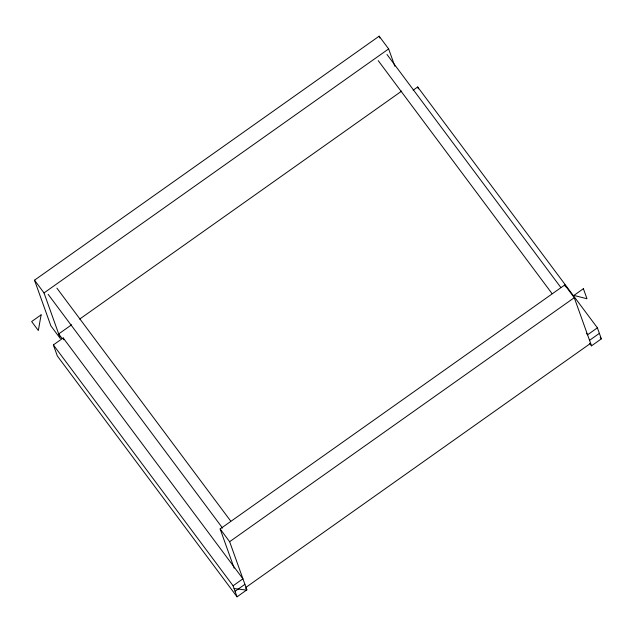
<?xml version="1.0" encoding="UTF-8"?>
<svg xmlns="http://www.w3.org/2000/svg" width="633" height="633" viewBox="0 0 633 633"><rect width="100%" height="100%" fill="white"/><g stroke="black" fill="none" stroke-linecap="round" stroke-linejoin="round"><path stroke-width="0.95" d="M34.514 280.19L44.009 292.921L60.357 338.576L50.862 325.845L34.514 280.19L379.151 36.184L388.646 48.915L394.857 66.259M44.009 292.921L388.646 48.915M71.608 324.792L58.695 333.931L62.24 338.687M79.679 319.079L401.718 91.065M237.043 596.816L57.326 355.96L53.37 344.922L63.205 337.959L242.922 578.815L233.086 585.778L237.043 596.816L246.878 589.853L229.637 541.698L220.134 528.966L564.771 284.953L574.273 297.684L591.515 345.84L601.35 338.877L597.402 327.839L417.685 86.982L413.143 90.203M229.637 541.698L574.273 297.684M597.402 327.839L587.559 334.81L586.38 333.219M235.065 591.301L244.9 584.338M589.537 340.325L599.372 333.362M245.976 587.345L590.613 343.331M234.075 588.54L246.514 590.114M600.171 337.294L601.35 338.877M386.969 54.462L560.767 287.39M589.742 343.466L591.515 345.84M378.225 60.649L552.023 293.577M56.907 288.157L230.705 521.078M48.163 294.345L222.555 528.064M245.691 588.271L246.878 589.853M53.37 344.922L233.086 585.778M564.771 284.953L565.427 286.781M417.685 86.982L418.342 88.826M379.151 36.184L379.808 38.012M220.134 528.966L234.194 568.22M63.205 337.959L63.87 339.802M41.121 314.846L38.328 330.497L31.65 321.548L41.121 314.846M583.389 288.711L573.917 295.421L586.981 298.744L583.389 288.711"/></g></svg>
